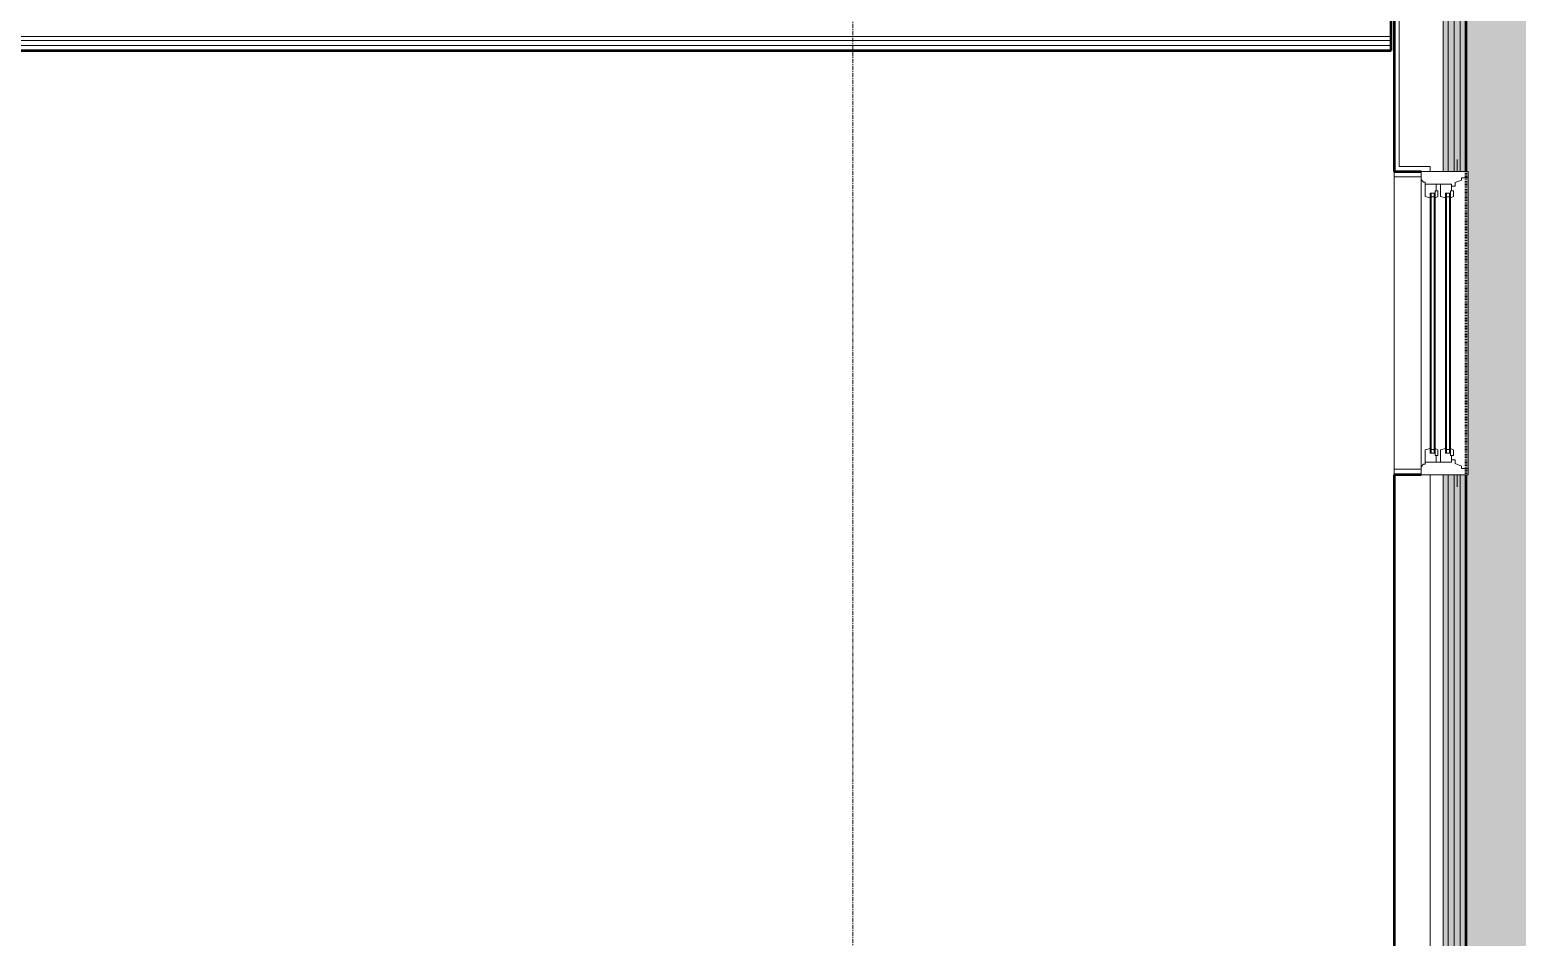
# Model space of a CAD drawing. Header units: inches. Extents: x -4218 to -1830, y 9756 to 12426.
# Drawn here: x -2276.5 to -2090, y 11567.6 to 11681.3 of the extents above; entities that cross this region are included whole.
import ezdxf

# ---------------------------------------------------------------- set-up
doc = ezdxf.new("R2010")
doc.units = ezdxf.units.IN
doc.header["$MEASUREMENT"] = 0
doc.linetypes.add('Dash 1_16_', pattern=[0.125, 0.0625, -0.0625])
doc.linetypes.add('Grid Line 1_2_', pattern=[0.875, 0.5, -0.125, 0.125, -0.125])
for name, color, linetype, lineweight in [('0-1', 7, 'Continuous', 5), ('A-FLOR-PATT-1', 9, 'Continuous', 9), ('A-GLAZ-1', 151, 'Continuous', 9), ('A-GLAZ-2', 151, 'Continuous', 20), ('A-WALL', 113, 'Continuous', 13), ('A-WALL-2', 10, 'Continuous', 13), ('A-WALL-8', 113, 'Continuous', 9), ('A-WALL-9', 113, 'Continuous', 50), ('C-PROP-LINE-1', 91, 'Dash 1_16_', 50), ('I-WALL-1', 250, 'Continuous', 50), ('I-WALL-4', 252, 'Continuous', 9), ('S-GRID-1', 1, 'Grid Line 1_2_', 9)]:
    doc.layers.add(name, color=color, linetype=linetype, lineweight=lineweight)

# ---------------------------------------------------------------- blocks, each defined once
blk = doc.blocks.new('CTR - 1st Phase - Common Walls_rvt-1-BACKGROUND - 1ST FLOOR')
at = {"layer": 'A-WALL-2'}
for p, q in [((-2105.82, 11679.99), (-2435.76, 11679.99)), ((-2105.82, 11680.49), (-2435.26, 11680.49)), ((-2105.82, 11679.36), (-2436.39, 11679.36))]:
    blk.add_line(p, q, dxfattribs=at)
at = {"layer": 'I-WALL-1'}
for p, q in [((-2105.82, 11678.74), (-2105.82, 11687.24)), ((-2341.71, 11678.74), (-2105.82, 11678.74))]:
    blk.add_line(p, q, dxfattribs=at)
at = {"layer": 'I-WALL-4'}
for p in [(-2105.82, 11687.24), (-2289.7, 11678.74)]:
    blk.add_line(p, (-2105.82, 11678.74), dxfattribs=at)
blk = doc.blocks.new('Window-Double_Hung-Andersen-400_Series-Tilt_Wash - DOUBLE HUNG - COTTAGE - 1ST FLOOR-2889599-BACKGROUND - 1ST FLOOR')
at = {"layer": 'A-GLAZ-1'}
for p, q in [((-18.95, 4.5), (18.95, 4.5)), ((-18.95, 1.12), (-18.95, 4.5)), ((-18.32, 1.12), (-18.32, 4.5)), ((18.32, 1.12), (18.32, 4.5)), ((18.95, 4.5), (18.95, 1.12)), ((18.95, 1.12), (-18.95, 1.12)), ((-16.29, -0.13), (-15.7, -0.13)), ((-16.29, -0.5), (-15.7, -0.5)), ((-15.82, -0.5), (-15.82, -0.13)), ((-15.7, 0), (15.7, 0)), ((-15.7, -0.13), (15.7, -0.13)), ((-15.7, -0.5), (15.7, -0.5)), ((-15.7, -0.63), (15.7, -0.63)), ((16.29, -0.13), (15.7, -0.13)), ((16.29, -0.5), (15.7, -0.5)), ((15.82, -0.5), (15.82, -0.13)), ((-16.29, -2.06), (-15.7, -2.06)), ((-16.29, -2.44), (-15.7, -2.44)), ((-15.82, -2.44), (-15.82, -2.06)), ((-15.7, -1.94), (15.7, -1.94)), ((-15.7, -2.06), (15.7, -2.06)), ((-15.7, -2.44), (15.7, -2.44)), ((-15.7, -2.56), (15.7, -2.56)), ((16.29, -2.06), (15.7, -2.06)), ((16.29, -2.44), (15.7, -2.44)), ((15.82, -2.44), (15.82, -2.06))]:
    blk.add_line(p, q, dxfattribs=at)
at = {"layer": 'A-GLAZ-2'}
for p, q in [((-19.01, 1.12), (19.01, 1.12)), ((-19.01, -4.75), (-19.01, 1.12)), ((-17.67, 0.84), (-18, 1.12)), ((-17.67, 0.84), (-17.67, 0.62)), ((-17.67, 0.62), (-15.86, 0.62)), ((-17.42, -2.69), (-17.42, 0.62)), ((-15.86, 0.62), (-15.7, 0)), ((15.86, 0.62), (15.7, 0)), ((17.67, 0.62), (15.86, 0.62)), ((17.42, -2.69), (17.42, 0.62)), ((17.67, 0.84), (18, 1.12)), ((17.67, 0.84), (17.67, 0.62)), ((19.01, 1.12), (19.01, -4.75)), ((-17.42, -0.75), (-16.57, -0.75)), ((-17.42, -1.31), (-15.86, -1.31)), ((-16.57, -0.63), (-16.57, -0.97)), ((-15.7, -0.63), (-16.57, -0.63)), ((-15.86, -0.97), (-16.57, -0.97)), ((-16.29, -0.63), (-16.29, 0)), ((-15.7, 0), (-16.29, 0)), ((-15.86, -0.97), (-15.7, -0.63)), ((-15.86, -1.31), (-15.7, -1.94)), ((15.7, 0), (16.29, 0)), ((15.86, -0.97), (15.7, -0.63)), ((15.7, -0.63), (16.57, -0.63)), ((15.86, -1.31), (15.7, -1.94)), ((15.86, -0.97), (16.57, -0.97)), ((17.42, -1.31), (15.86, -1.31)), ((16.29, -0.63), (16.29, 0)), ((16.57, -0.63), (16.57, -0.97)), ((17.42, -0.75), (16.57, -0.75)), ((-19.01, -3.38), (-20.51, -3.38)), ((-17.92, -3.94), (-17.61, -3.13)), ((-17.61, -3.13), (-17.14, -3.13)), ((-17.42, -2.69), (-16.57, -2.69)), ((-17.14, -3.13), (-17.14, -2.69)), ((-16.57, -2.56), (-16.57, -2.91)), ((-15.7, -2.56), (-16.57, -2.56)), ((-15.86, -2.91), (-16.57, -2.91)), ((-16.29, -2.56), (-16.29, -1.94)), ((-15.7, -1.94), (-16.29, -1.94)), ((-15.86, -2.91), (-15.7, -2.56)), ((15.7, -1.94), (16.29, -1.94)), ((15.86, -2.91), (15.7, -2.56)), ((15.7, -2.56), (16.57, -2.56)), ((15.86, -2.91), (16.57, -2.91)), ((16.29, -2.56), (16.29, -1.94)), ((16.57, -2.56), (16.57, -2.91)), ((17.42, -2.69), (16.57, -2.69)), ((17.14, -3.13), (17.14, -2.69)), ((17.61, -3.13), (17.14, -3.13)), ((17.92, -3.94), (17.61, -3.13)), ((19.01, -3.38), (20.51, -3.38)), ((19.01, -4.75), (-19.01, -4.75)), ((-18.2, -3.94), (-17.92, -3.94)), ((-18.2, -4.75), (-18.2, -3.94)), ((18.2, -3.94), (17.92, -3.94)), ((18.2, -4.75), (18.2, -3.94))]:
    blk.add_line(p, q, dxfattribs=at)
blk = doc.blocks.new('Family - ___-2835903-BACKGROUND - 1ST FLOOR')
at = {"layer": 'C-PROP-LINE-1'}
blk.add_line((-2096.45, 11276.29), (-2096.45, 12089.69), dxfattribs=at)

msp = doc.modelspace()

# ---------------------------------------------------------------- hatches: boundary and pattern name
at = {"layer": 'A-FLOR-PATT-1'}
h = msp.add_hatch(dxfattribs=at)
h.set_pattern_fill('FP_4', color=256, style=0, pattern_type=2)
h.set_pattern_definition([(0, (0, 0), (15.36, 3.84), [1.267, -10.253, 1.267, -10.253, -61.44]), (0, (0, 0), (15.36, 3.84), [-23.04, 1.267, -21.773, 1.267, -10.253, -26.88]), (0, (0, 0), (15.36, 3.84), [-57.6, 1.267, -6.413, 1.267, -17.933]), (120, (5.76, 1.92), (-11.0055376, 11.3821502), [1.267, -10.253, 1.267, -10.253, -61.44]), (120, (5.76, 1.92), (-11.0055376, 11.3821502), [-23.04, 1.267, -21.773, 1.267, -10.253, -26.88]), (120, (5.76, 1.92), (-11.0055376, 11.3821502), [-57.6, 1.267, -6.413, 1.267, -17.933]), (240, (7.68, 9.6), (-4.3544624, -15.2221502), [1.267, -10.253, 1.267, -10.253, -61.44]), (240, (7.68, 9.6), (-4.3544624, -15.2221502), [-23.04, 1.267, -21.773, 1.267, -10.253, -26.88]), (240, (7.68, 9.6), (-4.3544624, -15.2221502), [-57.6, 1.267, -6.413, 1.267, -17.933])])
h.paths.add_polyline_path([(-2004.96, 11109.39), (-1999.32, 11109.39), (-1999.32, 12088.69), (-2098.7, 12088.69), (-2098.7, 12087.19), (-2099.32, 12087.19), (-2099.32, 11970.8), (-2096.2, 11970.8), (-2096.2, 11932.78), (-2099.32, 11932.78), (-2099.32, 11932.4), (-2096.2, 11932.4), (-2096.2, 11894.38), (-2099.32, 11894.38), (-2099.32, 11840.19), (-2096.82, 11840.19), (-2096.82, 11840.75), (-2095.82, 11840.75), (-2095.82, 11811.75), (-2096.82, 11811.75), (-2096.82, 11812.31), (-2099.32, 11812.31), (-2099.32, 11778.8), (-2096.2, 11778.8), (-2096.2, 11740.78), (-2099.32, 11740.78), (-2099.32, 11740.4), (-2096.2, 11740.4), (-2096.2, 11702.38), (-2099.32, 11702.38), (-2099.32, 11663.6), (-2096.2, 11663.6), (-2096.2, 11625.58), (-2099.32, 11625.58), (-2099.32, 11556.79), (-2096.82, 11556.79), (-2096.82, 11557.35), (-2095.82, 11557.35), (-2095.82, 11528.35), (-2096.82, 11528.35), (-2096.82, 11528.91), (-2099.32, 11528.91), (-2099.32, 11471.79), (-2096.2, 11471.79), (-2096.2, 11433.77), (-2099.32, 11433.77), (-2099.32, 11433.39), (-2096.2, 11433.39), (-2096.2, 11395.37), (-2099.32, 11395.37), (-2099.32, 11356.4), (-2096.2, 11356.4), (-2096.2, 11318.38), (-2099.32, 11318.38), (-2099.32, 11109.39), (-2097.2, 11109.39), (-2097.2, 11123.52), (-2098.7, 11123.52), (-2098.64, 11123.67), (-2098.49, 11123.73), (-2097.52, 11123.8), (-2097.52, 11126.25), (-2098.49, 11126.31), (-2098.64, 11126.37), (-2098.7, 11126.52), (-2097.2, 11126.52), (-2097.2, 11161.34), (-2098.7, 11161.34), (-2098.64, 11161.49), (-2098.49, 11161.55), (-2097.52, 11161.61), (-2097.52, 11164.06), (-2098.49, 11164.13), (-2098.64, 11164.19), (-2098.7, 11164.34), (-2097.2, 11164.34), (-2097.2, 11199.16), (-2098.7, 11199.16), (-2098.64, 11199.31), (-2098.49, 11199.37), (-2097.52, 11199.43), (-2097.52, 11201.88), (-2098.49, 11201.95), (-2098.64, 11202.01), (-2098.7, 11202.16), (-2097.2, 11202.16), (-2097.2, 11236.97), (-2098.7, 11236.97), (-2098.64, 11237.12), (-2098.49, 11237.18), (-2097.52, 11237.25), (-2097.52, 11239.7), (-2098.49, 11239.76), (-2098.64, 11239.82), (-2098.7, 11239.97), (-2097.2, 11239.97), (-2097.2, 11273.29), (-2098.7, 11273.29), (-2098.64, 11273.44), (-2098.49, 11273.5), (-2097.52, 11273.56), (-2097.52, 11276.01), (-2098.49, 11276.08), (-2098.64, 11276.14), (-2098.7, 11276.29), (-2097.2, 11276.29), (-2097.2, 11274.79), (-2096.45, 11274.79), (-2096.45, 11109.39), (-2005.72, 11109.39)], flags=0)
h.paths.add_polyline_path([(-2006.96, 11112.76), (-2007.99, 11112.9), (-2008.96, 11113.3), (-2009.79, 11113.93), (-2010.42, 11114.76), (-2010.82, 11115.73), (-2010.95, 11116.86), (-2010.82, 11117.8), (-2010.42, 11118.76), (-2009.79, 11119.59), (-2008.96, 11120.23), (-2007.99, 11120.63), (-2006.96, 11120.76), (-2005.92, 11120.63), (-2004.96, 11120.23), (-2004.13, 11119.59), (-2003.49, 11118.76), (-2003.09, 11117.8), (-2002.96, 11116.76), (-2003.09, 11115.73), (-2003.49, 11114.76), (-2004.13, 11113.93), (-2004.96, 11113.3), (-2005.92, 11112.9)], flags=0)

# ---------------------------------------------------------------- linework, layer by layer
at = {"layer": 'A-WALL'}
for p, q in [((-2099.32, 11663.6), (-2099.32, 11702.38)), ((-2098.7, 11663.6), (-2098.7, 11702.38)), ((-2097.95, 11663.6), (-2097.95, 11702.38)), ((-2097.2, 11663.6), (-2097.2, 11702.38)), ((-2099.32, 11556.79), (-2099.32, 11625.58)), ((-2098.7, 11556.79), (-2098.7, 11625.58)), ((-2097.95, 11471.79), (-2097.95, 11625.58)), ((-2097.2, 11471.79), (-2097.2, 11625.58))]:
    msp.add_line(p, q, dxfattribs=at)
at = {"layer": 'A-WALL-8'}
for p, q in [((-2104.82, 11701.75), (-2104.82, 11664.23)), ((-2105.45, 11663.54), (-2105.45, 11663.6)), ((-2104.82, 11664.23), (-2100.95, 11664.23)), ((-2100.95, 11663.6), (-2100.95, 11664.23)), ((-2105.45, 11625.64), (-2105.45, 11625.58)), ((-2097.57, 11625.58), (-2102.07, 11625.58)), ((-2100.95, 11556.79), (-2100.95, 11625.58))]:
    msp.add_line(p, q, dxfattribs=at)
at = {"layer": 'A-WALL-9'}
for p, q in [((-2105.45, 11702.38), (-2105.45, 11663.6)), ((-2096.45, 11663.6), (-2096.45, 11702.38)), ((-2105.45, 11663.6), (-2102.07, 11663.6)), ((-2102.07, 11625.58), (-2105.45, 11625.58)), ((-2105.45, 11625.58), (-2105.45, 11556.79)), ((-2096.45, 11471.79), (-2096.45, 11625.58))]:
    msp.add_line(p, q, dxfattribs=at)
at = {"layer": 'S-GRID-1'}
msp.add_line((-2173.32, 9836.18), (-2173.32, 12376.81), dxfattribs=at)

# ---------------------------------------------------------------- block references
at = {"layer": '0-1'}
msp.add_blockref('CTR - 1st Phase - Common Walls_rvt-1-BACKGROUND - 1ST FLOOR', (0, 0), dxfattribs=at)
at = {"layer": 'A-GLAZ-1', "rotation": 89.99999999999882}
msp.add_blockref('Window-Double_Hung-Andersen-400_Series-Tilt_Wash - DOUBLE HUNG - COTTAGE - 1ST FLOOR-2889599-BACKGROUND - 1ST FLOOR', (-2100.95, 11644.59), dxfattribs=at)
at = {"layer": 'C-PROP-LINE-1'}
msp.add_blockref('Family - ___-2835903-BACKGROUND - 1ST FLOOR', (0, 0), dxfattribs=at)

doc.saveas('drawing.dxf')
